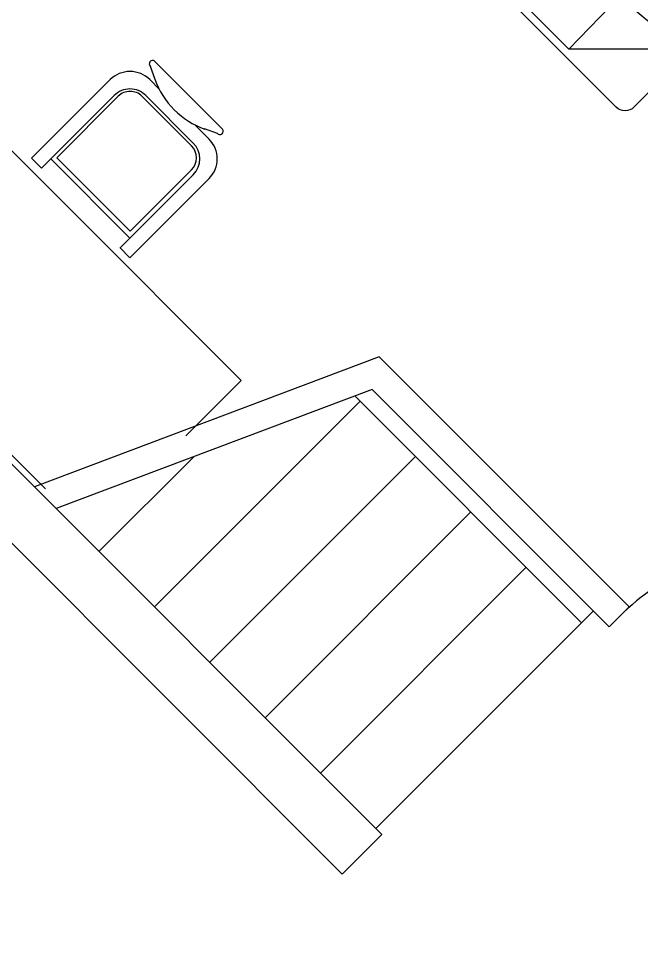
# Model space of a CAD drawing. Header units: millimetres. Extents: x 1316 to 28209, y 637 to 25771.
# Drawn here: x 19524 to 21750, y 14878 to 18217 of the extents above; entities that cross this region are included whole.
import ezdxf
from ezdxf.enums import TextEntityAlignment as Align

# ---------------------------------------------------------------- set-up
doc = ezdxf.new("R2010")
doc.units = ezdxf.units.MM
for name, color, linetype in [('STAIR', 2, 'Continuous'), ('WALL', 255, 'Continuous'), ('WINDOW', 2, 'Continuous'), ('WINDOW_TEXT', 7, 'Continuous'), ('ZB', 252, 'Continuous')]:
    doc.layers.add(name, color=color, linetype=linetype)
doc.styles.add('SIMPLEX', font='SIMPLEX.SHX')
doc.styles.get("Standard").update_dxf_attribs({"font": 'arial.ttf'})

# ---------------------------------------------------------------- blocks, each defined once
blk = doc.blocks.new('_C46NJI')
for p, q in [((167.7, 1997.9), (452.5, 1712.8)), ((167.7, 1997.9), (189.9, 1755.9)), ((240.3, 1710.5), (452.5, 1712.8))]:
    blk.add_line(p, q)
for points in [[(479.5, 69.9, -0.414214), (434.5, 24.9), (-375.5, 24.9, -0.414214), (-420.5, 69.9), (-420.5, 1979.9, -0.414214), (-375.5, 2024.9), (434.5, 2024.9, -0.414214), (479.5, 1979.9)], [(389.5, 159.9), (389.5, 339.9, 0.414214), (344.5, 384.9), (-285.5, 384.9, 0.414214), (-330.5, 339.9), (-330.5, 159.9, 0.414214), (-285.5, 114.9), (344.5, 114.9, 0.414214)]]:
    blk.add_lwpolyline(points, format="xyb", close=True)
for points in [[(452.5, 69.9, -0.414214), (434.5, 51.9), (-375.5, 51.9, -0.414214), (-393.5, 69.9), (-393.5, 1979.9, -0.414214), (-375.5, 1997.9), (167.7, 1997.9, -0.372214)], [(452.5, 1712.8), (452.5, 69.9, -0.363789)]]:
    blk.add_lwpolyline(points, format="xyb")
blk.add_arc((239.7, 1760.5), 50, 185.2432, 270.6231)
at = {"flags": 9}
for tag in ['XSIZE', 'YSIZE']:
    blk.add_attdef(tag, (0, 0), '', height=0.5, dxfattribs=at)
blk = doc.blocks.new('M_C9')
at = {"linetype": 'Continuous'}
for p, q in [((167.6, 317.2), (-175.8, 317.2)), ((-173.9, 293.8), (-129.8, 272.9)), ((165.7, 293.8), (121.6, 272.9)), ((-141.6, 258.6), (-92.3, 258.6)), ((87.6, 258.6), (158.4, 258.6)), ((-111.6, 208.6), (128.4, 208.6)), ((-119.3, 197), (131.6, 197)), ((-241.6, -238.7), (-241.6, 158.6)), ((-179.3, -173.8), (-179.3, 137)), ((191.6, 137), (191.6, -173.8)), ((258.4, 158.6), (258.4, -241.4)), ((-191.6, -191.4), (-191.6, 128.6)), ((208.4, 128.6), (208.4, -191.4)), ((-191.6, -191.4), (-191.6, -238.7)), ((208.4, -191.4), (-191.6, -191.4)), ((191.6, -173.8), (-179.3, -173.8)), ((208.2, -190.6), (208.2, -241.4)), ((-191.6, -238.7), (-241.6, -238.7)), ((258.4, -241.4), (206.8, -241.4))]:
    blk.add_line(p, q, dxfattribs=at)
for centre, radius, start, end in [((-174.2, 306), 12.2, 98.7908, 276.7415), ((166, 306), 12.2, 263.2585, 81.2092), ((-3, 541.4), 296.9, 244.7295, 295.1128), ((-141.6, 158.6), 100, 90, 180), ((158.4, 158.6), 100, 0, 90), ((-111.6, 128.6), 80, 90, 180), ((128.4, 128.6), 80, 0, 90), ((-119.3, 137), 60, 90, 180), ((131.6, 137), 60, 0, 90)]:
    blk.add_arc(centre, radius, start, end, dxfattribs=at)
at = {"width": 0.8, "flags": 9}
for tag in ['XSIZE', 'YSIZE']:
    blk.add_attdef(tag, (0, 0), '', height=0.5, dxfattribs=at)
blk = doc.blocks.new('_DBLK')
blk.add_line((-0.45, 0), (-0.45, -0.95))
blk.add_arc((-0.45, 0), 0.95, 270, 0)
at = {"layer": 'WINDOW_TEXT', "style": 'SIMPLEX', "flags": 9}
blk.add_attdef('A', text='', height=1, dxfattribs=at).set_placement((0, 1.5), align=Align.MIDDLE)

msp = doc.modelspace()

# ---------------------------------------------------------------- linework, layer by layer
at = {"layer": 'STAIR'}
for p, q in [((20726.4, 16869.5), (21536.7, 16059.3)), ((20009.3, 16115.9), (20744.7, 16851.3)), ((19811.3, 16313.9), (20149.9, 16652.4)), ((20207.3, 15917.9), (20942.7, 16653.3)), ((20405.3, 15719.9), (21140.7, 16455.3)), ((20603.3, 15521.9), (21338.7, 16257.3)), ((21579.1, 16101.7), (20801.3, 15323.9))]:
    msp.add_line(p, q, dxfattribs=at)
at = {"layer": 'WALL'}
for p, q in [((18489, 17636.2), (20822.5, 15302.7)), ((18347.6, 17494.7), (20681.1, 15161.3)), ((20813.2, 17009.1), (19580.4, 16544.8)), ((21706.4, 16115.9), (20813.2, 17009.1)), ((20788.1, 16892.7), (19658, 16467.2)), ((20788.1, 16892.7), (21635.7, 16045.2)), ((21635.7, 16045.2), (21706.4, 16115.9)), ((20822.5, 15302.7), (20681.1, 15161.3))]:
    msp.add_line(p, q, dxfattribs=at)
at = {"layer": 'ZB'}
msp.add_lwpolyline([(19620.3, 16537.8), (18538.1, 17619.9), (19080.8, 18162.6), (20319.3, 16924.2), (20121.7, 16726.6)], dxfattribs=at)

# ---------------------------------------------------------------- block references
at = {"layer": 'WINDOW', "xscale": -900.0000000000182, "yscale": -900, "zscale": 900}
for p, rotation in [((21989.2, 15762.3), 315), ((21883.1, 14949.2), 225)]:
    msp.add_blockref('_DBLK', p, dxfattribs=dict(at, rotation=rotation))
at = {"layer": 'ZB', "linetype": 'Continuous'}
for name, p, rotation in [('_C46NJI', (20599.6, 19639.9), 224.999999999931), ('M_C9', (19910.1, 17716.3), 315.0000000000691)]:
    msp.add_blockref(name, p, dxfattribs=dict(at, rotation=rotation))

doc.saveas('drawing.dxf')
